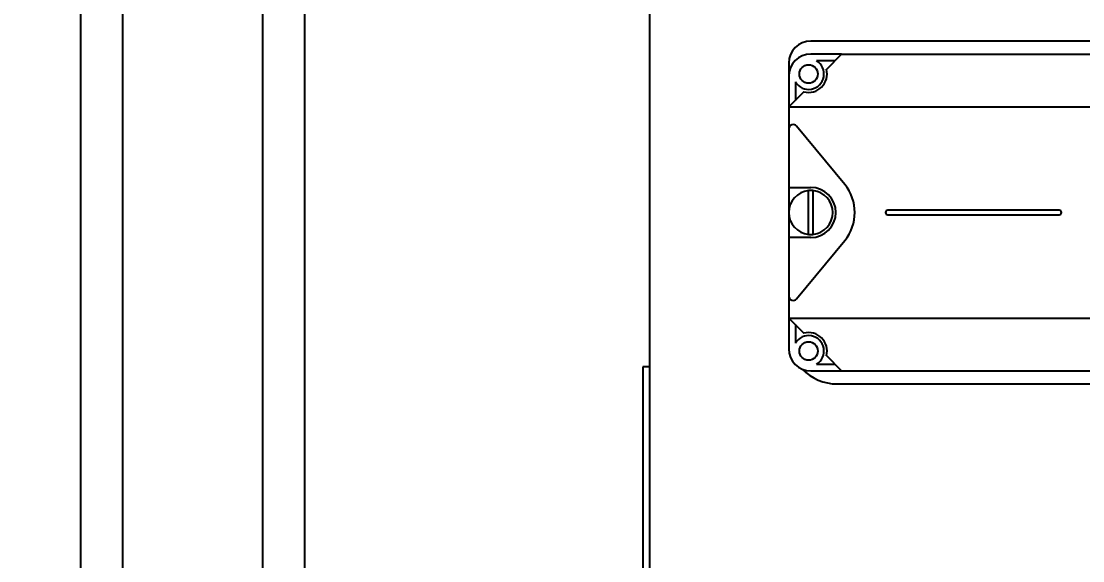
# Model space of a CAD drawing. Header units: inches. Extents: x 0 to 137, y 0 to 88.
# Drawn here: x 17.48 to 26.95, y 17.31 to 22.13 of the extents above; entities that cross this region are included whole.
import ezdxf

# ---------------------------------------------------------------- set-up
doc = ezdxf.new("R2010")
doc.units = ezdxf.units.IN
doc.header["$MEASUREMENT"] = 0
doc.styles.get("Standard").update_dxf_attribs({"font": 'arial.ttf'})
doc.dimstyles.get("Standard").update_dxf_attribs({"dimtxt": 0.18, "dimasz": 0.18, "dimexe": 0.18, "dimexo": 0.0625, "dimgap": 0.09, "dimtad": 0, "dimtih": 1, "dimtoh": 1, "dimdec": 4, "dimzin": 0, "dimdsep": 46, "dimtxsty": 'Standard', "dimcen": 0.09, "dimadec": 0, "dimazin": 0, "dimtfac": 1, "dimtdec": 4, "dimtofl": 0, "dimtmove": 0, "dimatfit": 3, "dimfxl": 1, "dimtolj": 1, "dimtzin": 0, "dimarcsym": 0})

# ---------------------------------------------------------------- blocks, each defined once
blk = doc.blocks.new('*D6')
at = {"color": 0, "lineweight": -2, "transparency": 16777216}
for p, q in [((18.2, 43.3875), (13.95, 43.3875)), ((14.075, 42.2875), (14.075, 25.5068)), ((14.075, 13.6125), (14.075, 24.5182)), ((14.6375, 12.5125), (13.95, 12.5125))]:
    blk.add_line(p, q, dxfattribs=at)
at = {"color": 0, "transparency": 16777216}
for points in [[(13.8917, 42.2875), (14.2583, 42.2875), (14.075, 43.3875)], [(13.8917, 13.6125), (14.2583, 13.6125), (14.075, 12.5125)]]:
    blk.add_solid(points, dxfattribs=at)
at = {"layer": 'Defpoints', "color": 0, "transparency": 16777216}
for p in [(14.075, 43.3875), (18.2, 43.3875), (14.6375, 12.5125)]:
    blk.add_point(p, dxfattribs=at)
at = {"color": 0, "transparency": 16777216, "insert": (14.075, 25.0125), "char_height": 0.85, "attachment_point": 5}
blk.add_mtext('\\A1;30.88', dxfattribs=at)
blk = doc.blocks.new('FANUC_R-30iB_A-Cab_Std_FV')
for p, q in [((-12, 13.6), (-12, 508.4)), ((98.6, 239), (24.6, 239)), ((31.6, 236), (24.6, 236)), ((30.1, 234.5), (25.9, 234.5)), ((31.6, 236), (28.17, 232.56)), ((31.6, 236), (91.6, 236)), ((19.6, 234), (19.6, 231)), ((19.6, 231), (19.6, 224)), ((21.1, 229.7), (21.1, 225.5)), ((23.04, 227.44), (19.6, 224)), ((19.6, 224), (19.6, 219)), ((19.6, 224), (103.6, 224)), ((19.6, 219), (19.6, 205.7)), ((32.32, 206.36), (21.37, 219.63)), ((19.6, 205.7), (24.6, 205.7)), ((19.6, 205.7), (19.6, 194.3)), ((24.1, 195.03), (24.1, 204.97)), ((25.1, 204.97), (25.1, 195.03)), ((81.1, 200.5), (42.1, 200.5)), ((42.1, 199.5), (81.1, 199.5)), ((19.6, 194.3), (19.6, 181)), ((24.6, 194.3), (19.6, 194.3)), ((21.37, 180.37), (32.32, 193.64)), ((19.6, 181), (19.6, 176)), ((19.6, 176), (19.6, 169)), ((19.6, 176), (23.04, 172.56)), ((19.6, 176), (103.6, 176)), ((21.1, 174.5), (21.1, 170.3)), ((28.17, 167.44), (31.6, 164)), ((-13.6, 164.9), (-13.6, 162.9)), ((-12, 164.9), (-13.6, 164.9)), ((25.9, 165.5), (30.1, 165.5)), ((-13.6, 162.9), (-13.6, 27.9)), ((24.6, 164), (31.6, 164)), ((31.6, 164), (91.6, 164)), ((30.6, 161), (98.6, 161))]:
    blk.add_line(p, q)
for centre in [(24.1, 231.5), (24.1, 168.5)]:
    blk.add_circle(centre, 2.1)
for centre, radius, start, end in [((24.6, 234), 5, 90, 180), ((24.6, 231), 5, 90, 180), ((24.1, 231.5), 3.5, 211.0027, 58.9973), ((24.1, 231.5), 4.2, 255.3364, 14.6636), ((20.6, 219), 1, 39.5124, 180), ((24.6, 200), 5.7, 270, 90), ((24.6, 200), 10, 320.4876, 39.5124), ((24.6, 200), 5, 95.7392, 264.2608), ((24.6, 200), 5, 84.2608, 95.7392), ((24.6, 200), 5, 275.7392, 84.2608), ((42.1, 200), 0.5, 90, 270), ((81.1, 200), 0.5, 270, 90), ((24.6, 200), 5, 264.2608, 275.7392), ((20.6, 181), 1, 180, 320.4876), ((24.1, 168.5), 3.5, 301.0027, 148.9973), ((24.1, 168.5), 4.2, 345.3364, 104.6636), ((24.6, 169), 5, 180, 270), ((30.6, 172), 11, 223.7394, 270)]:
    blk.add_arc(centre, radius, start, end)

msp = doc.modelspace()

# ---------------------------------------------------------------- linework, layer by layer
at = {"color": 7, "linetype": 'Continuous', "lineweight": 25}
for p, q in [((18.0125, 14.8875), (18.0125, 45.3875)), ((18.3875, 14.8875), (18.3875, 43.3875)), ((19.6375, 14.8875), (19.6375, 43.3875)), ((20.0125, 14.8875), (20.0125, 43.3875))]:
    msp.add_line(p, q, dxfattribs=at)

# ---------------------------------------------------------------- block references
at = {"xscale": 0.03922915584590832, "yscale": 0.03922915584590832, "zscale": 0.03922915584590832}
msp.add_blockref('FANUC_R-30iB_A-Cab_Std_FV', (23.56182, 12.57502), dxfattribs=at)

# ---------------------------------------------------------------- dimensions: what is measured, and where the dimension line sits
at = {"color": 2}
dim = msp.add_linear_dim(base=(14.075, 43.3875167532), p1=(14.6375, 12.5125167532), p2=(18.2, 43.3875167532), angle=90, dimstyle='Standard', override={"dimtxt": 0.85, "dimasz": 1.1, "dimexe": 0.125, "dimexo": 0, "dimgap": 0.06, "dimtad": 1, "dimdec": 2, "dimzin": 1, "dimadec": 2, "dimtdec": 2, "dimtzin": 1}, dxfattribs=at)
dim.commit()
dim.dimension.update_dxf_attribs({"geometry": '*D6', "text_midpoint": (14.075, 25.0125167532), "dimtype": 160})

doc.saveas('drawing.dxf')
